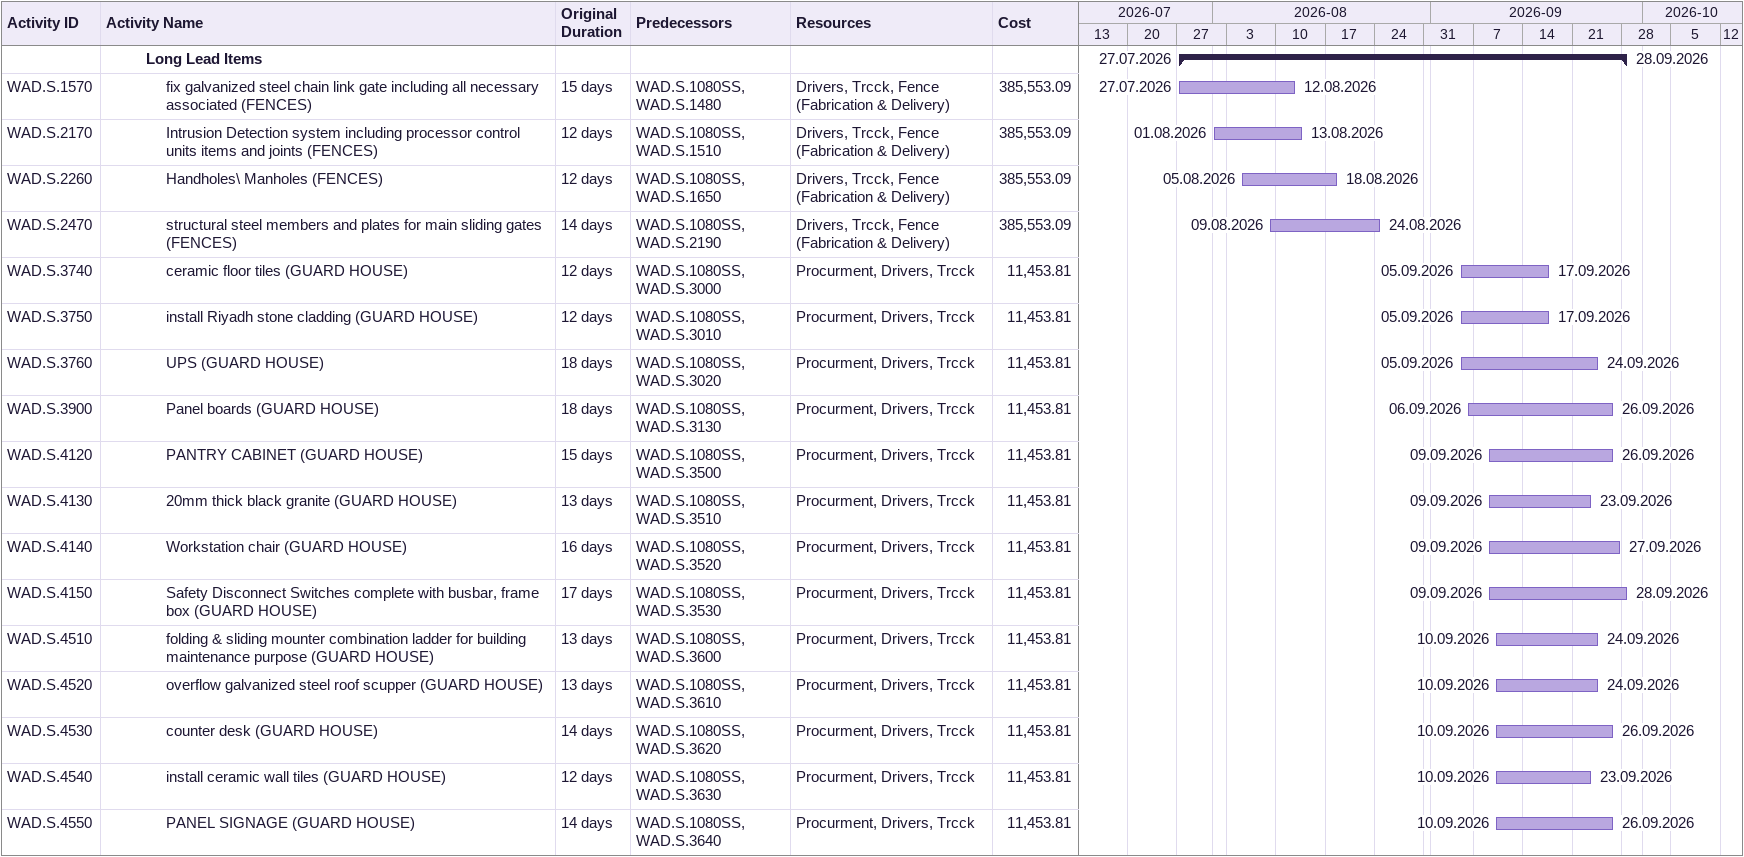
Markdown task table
| ID | Level | Task | Original duration | Start | Finish | Predecessors | Resources | Cost |
|---|---|---|---|---|---|---|---|---|
|  | 3 | **Long Lead Items** |  | 2026-07-27 | 2026-09-28 |  |  |  |
| WAD.S.1570 | 4 | fix galvanized steel chain link gate including all necessary associated (FENCES) | 15d | 2026-07-27 | 2026-08-12 | WAD.S.1080SS, WAD.S.1480 | Drivers, Trcck, Fence (Fabrication & Delivery) | 385553.09 |
| WAD.S.2170 | 4 | Intrusion Detection system including processor control units items and joints (FENCES) | 12d | 2026-08-01 | 2026-08-13 | WAD.S.1080SS, WAD.S.1510 | Drivers, Trcck, Fence (Fabrication & Delivery) | 385553.09 |
| WAD.S.2260 | 4 | Handholes\ Manholes (FENCES) | 12d | 2026-08-05 | 2026-08-18 | WAD.S.1080SS, WAD.S.1650 | Drivers, Trcck, Fence (Fabrication & Delivery) | 385553.09 |
| WAD.S.2470 | 4 | structural steel members and plates for main sliding gates (FENCES) | 14d | 2026-08-09 | 2026-08-24 | WAD.S.1080SS, WAD.S.2190 | Drivers, Trcck, Fence (Fabrication & Delivery) | 385553.09 |
| WAD.S.3740 | 4 | ceramic floor tiles (GUARD HOUSE) | 12d | 2026-09-05 | 2026-09-17 | WAD.S.1080SS, WAD.S.3000 | Procurment, Drivers, Trcck | 11453.81 |
| WAD.S.3750 | 4 | install Riyadh stone cladding (GUARD HOUSE) | 12d | 2026-09-05 | 2026-09-17 | WAD.S.1080SS, WAD.S.3010 | Procurment, Drivers, Trcck | 11453.81 |
| WAD.S.3760 | 4 | UPS (GUARD HOUSE) | 18d | 2026-09-05 | 2026-09-24 | WAD.S.1080SS, WAD.S.3020 | Procurment, Drivers, Trcck | 11453.81 |
| WAD.S.3900 | 4 | Panel boards (GUARD HOUSE) | 18d | 2026-09-06 | 2026-09-26 | WAD.S.1080SS, WAD.S.3130 | Procurment, Drivers, Trcck | 11453.81 |
| WAD.S.4120 | 4 | PANTRY CABINET (GUARD HOUSE) | 15d | 2026-09-09 | 2026-09-26 | WAD.S.1080SS, WAD.S.3500 | Procurment, Drivers, Trcck | 11453.81 |
| WAD.S.4130 | 4 | 20mm thick black granite (GUARD HOUSE) | 13d | 2026-09-09 | 2026-09-23 | WAD.S.1080SS, WAD.S.3510 | Procurment, Drivers, Trcck | 11453.81 |
| WAD.S.4140 | 4 | Workstation chair (GUARD HOUSE) | 16d | 2026-09-09 | 2026-09-27 | WAD.S.1080SS, WAD.S.3520 | Procurment, Drivers, Trcck | 11453.81 |
| WAD.S.4150 | 4 | Safety Disconnect Switches complete with busbar, frame box (GUARD HOUSE) | 17d | 2026-09-09 | 2026-09-28 | WAD.S.1080SS, WAD.S.3530 | Procurment, Drivers, Trcck | 11453.81 |
| WAD.S.4510 | 4 | folding & sliding mounter combination ladder for building maintenance purpose (GUARD HOUSE) | 13d | 2026-09-10 | 2026-09-24 | WAD.S.1080SS, WAD.S.3600 | Procurment, Drivers, Trcck | 11453.81 |
| WAD.S.4520 | 4 | overflow galvanized steel roof scupper (GUARD HOUSE) | 13d | 2026-09-10 | 2026-09-24 | WAD.S.1080SS, WAD.S.3610 | Procurment, Drivers, Trcck | 11453.81 |
| WAD.S.4530 | 4 | counter desk (GUARD HOUSE) | 14d | 2026-09-10 | 2026-09-26 | WAD.S.1080SS, WAD.S.3620 | Procurment, Drivers, Trcck | 11453.81 |
| WAD.S.4540 | 4 | install ceramic wall tiles (GUARD HOUSE) | 12d | 2026-09-10 | 2026-09-23 | WAD.S.1080SS, WAD.S.3630 | Procurment, Drivers, Trcck | 11453.81 |
| WAD.S.4550 | 4 | PANEL SIGNAGE (GUARD HOUSE) | 14d | 2026-09-10 | 2026-09-26 | WAD.S.1080SS, WAD.S.3640 | Procurment, Drivers, Trcck | 11453.81 |
